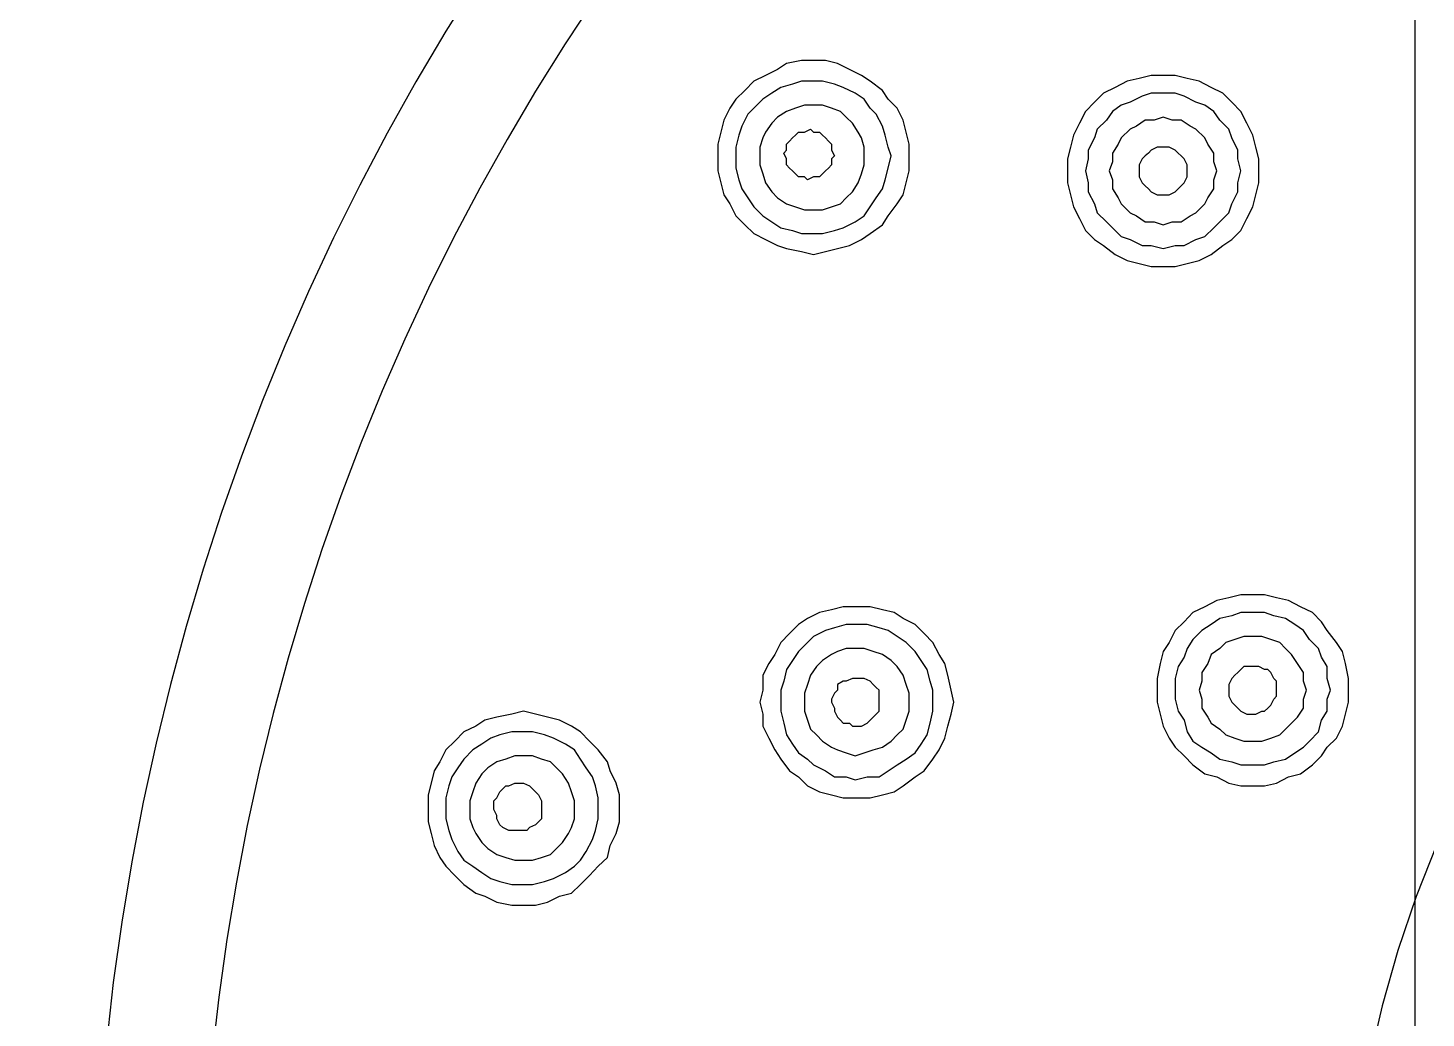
# Model space of a CAD drawing. Extents: x 468514 to 728049, y -74127 to 69080.
# Drawn here: x 614867.55 to 614892.59, y -36090.5 to -36072.77 of the extents above; entities that cross this region are included whole.
import ezdxf

# ---------------------------------------------------------------- set-up
doc = ezdxf.new("R2010")
doc.units = 0
doc.header["$LTSCALE"] = 500
doc.header["$MEASUREMENT"] = 0
doc.linetypes.add('HIDDEN2', pattern=[0.1875, 0.125, -0.0625])
for name, color, linetype in [('E 立面填充', 250, 'Continuous'), ('E 立面标注尺寸', 9, 'Continuous'), ('L-立面家具、洁具', 153, 'Continuous')]:
    doc.layers.add(name, color=color, linetype=linetype)
doc.styles.add('PDC DIM', font='PMingLiU-ExtB.ttf', dxfattribs={"width": 0.85})
doc.dimstyles.new('PDC-A2', dxfattribs={"dimscale": 0, "dimtxt": 2.5, "dimasz": 1, "dimexe": 1, "dimexo": 1, "dimgap": 0.7, "dimtad": 1, "dimdec": 0, "dimtxsty": 'PDC DIM', "dimblk": 'ARCHTICK', "dimcen": 1, "dimdle": 1, "dimclrd": 8, "dimclre": 8, "dimclrt": 9, "dimadec": 0, "dimazin": 0, "dimtfac": 1, "dimtdec": 0, "dimtix": 1, "dimtmove": 2, "dimatfit": 3, "dimldrblk": 'PDC A2 T R', "dimfxl": 10, "dimfxlon": 1, "dimarcsym": 0})

# ---------------------------------------------------------------- blocks, each defined once
blk = doc.blocks.new('A$C2F8A30B2')
at = {"linetype": 'HIDDEN2', "lineweight": -2, "ltscale": 20}
for p, q in [((115.417, 850.767), (115.63, 850.877)), ((115.63, 850.877), (115.845, 850.929)), ((115.845, 850.929), (116.059, 850.929)), ((116.059, 850.929), (116.277, 850.929)), ((116.277, 850.929), (116.542, 850.877)), ((116.542, 850.877), (116.704, 850.767)), ((108.941, 850.445), (109.155, 850.557)), ((109.155, 850.557), (109.37, 850.607)), ((109.37, 850.607), (109.585, 850.66)), ((109.585, 850.66), (109.8, 850.66)), ((109.8, 850.66), (110.013, 850.66)), ((110.013, 850.66), (110.228, 850.607)), ((110.228, 850.607), (110.44, 850.557)), ((110.44, 850.557), (110.655, 850.445)), ((114.827, 850.392), (115.042, 850.557)), ((115.042, 850.557), (115.202, 850.66)), ((115.202, 850.66), (115.417, 850.767)), ((115.685, 850.502), (115.899, 850.557)), ((115.899, 850.557), (116.059, 850.557)), ((116.059, 850.557), (116.277, 850.557)), ((116.277, 850.557), (116.434, 850.502)), ((116.704, 850.767), (116.917, 850.66)), ((116.917, 850.66), (117.129, 850.557)), ((117.129, 850.557), (117.292, 850.392)), ((108.568, 850.18), (108.73, 850.342)), ((108.73, 850.342), (108.941, 850.445)), ((109.423, 850.287), (109.585, 850.342)), ((109.585, 850.342), (109.8, 850.342)), ((109.8, 850.342), (110.013, 850.342)), ((110.013, 850.342), (110.175, 850.287)), ((110.655, 850.445), (110.868, 850.342)), ((110.868, 850.342), (111.028, 850.18)), ((114.722, 850.234), (114.827, 850.392)), ((115.15, 850.234), (115.312, 850.342)), ((115.312, 850.342), (115.527, 850.445)), ((115.527, 850.445), (115.685, 850.502)), ((116.434, 850.502), (116.647, 850.445)), ((116.647, 850.445), (116.807, 850.342)), ((116.807, 850.342), (116.969, 850.234)), ((117.292, 850.392), (117.452, 850.234)), ((108.406, 850.017), (108.568, 850.18)), ((108.888, 850.017), (109.05, 850.127)), ((109.05, 850.127), (109.21, 850.18)), ((109.21, 850.18), (109.423, 850.287)), ((110.175, 850.287), (110.388, 850.18)), ((110.388, 850.18), (110.548, 850.127)), ((110.548, 850.127), (110.708, 850.017)), ((111.028, 850.18), (111.19, 850.017)), ((114.452, 849.859), (114.562, 850.074)), ((114.562, 850.074), (114.722, 850.234)), ((114.935, 849.965), (115.042, 850.074)), ((115.042, 850.074), (115.15, 850.234)), ((115.577, 850.017), (115.739, 850.074)), ((115.739, 850.074), (115.899, 850.127)), ((115.899, 850.127), (116.059, 850.127)), ((116.059, 850.127), (116.22, 850.127)), ((116.22, 850.127), (116.38, 850.074)), ((116.38, 850.074), (116.542, 850.017)), ((116.969, 850.234), (117.129, 850.074)), ((117.129, 850.074), (117.237, 849.965)), ((117.452, 850.234), (117.557, 850.074)), ((117.557, 850.074), (117.667, 849.859)), ((108.191, 849.592), (108.3, 849.807)), ((108.3, 849.807), (108.406, 850.017)), ((108.621, 849.697), (108.783, 849.859)), ((108.783, 849.859), (108.888, 850.017)), ((109.316, 849.75), (109.478, 849.859)), ((109.478, 849.859), (109.638, 849.859)), ((109.638, 849.859), (109.8, 849.912)), ((109.8, 849.912), (109.96, 849.859)), ((109.96, 849.859), (110.118, 849.859)), ((110.118, 849.859), (110.278, 849.75)), ((110.708, 850.017), (110.813, 849.859)), ((110.813, 849.859), (110.977, 849.697)), ((111.19, 850.017), (111.295, 849.807)), ((111.295, 849.807), (111.403, 849.592)), ((114.4, 849.645), (114.452, 849.859)), ((114.827, 849.75), (114.935, 849.965)), ((115.257, 849.645), (115.362, 849.807)), ((115.362, 849.807), (115.472, 849.912)), ((115.472, 849.912), (115.577, 850.017)), ((116.542, 850.017), (116.704, 849.912)), ((116.704, 849.912), (116.807, 849.807)), ((116.807, 849.807), (116.917, 849.645)), ((117.237, 849.965), (117.342, 849.75)), ((117.667, 849.859), (117.719, 849.645)), ((108.138, 849.377), (108.191, 849.592)), ((108.568, 849.542), (108.621, 849.697)), ((109.05, 849.542), (109.21, 849.697)), ((109.21, 849.697), (109.316, 849.75)), ((110.278, 849.75), (110.388, 849.697)), ((110.388, 849.697), (110.548, 849.542)), ((110.977, 849.697), (111.028, 849.542)), ((111.403, 849.592), (111.458, 849.377)), ((114.347, 849.43), (114.4, 849.645)), ((114.722, 849.377), (114.777, 849.592)), ((114.777, 849.592), (114.827, 849.75)), ((115.202, 849.542), (115.257, 849.645)), ((115.899, 849.592), (115.845, 849.542)), ((115.954, 849.645), (115.899, 849.592)), ((116.059, 849.645), (115.954, 849.645)), ((116.112, 849.697), (116.059, 849.645)), ((116.22, 849.645), (116.112, 849.697)), ((116.327, 849.645), (116.22, 849.645)), ((116.38, 849.592), (116.327, 849.645)), ((116.434, 849.542), (116.38, 849.592)), ((116.917, 849.645), (116.969, 849.542)), ((117.342, 849.75), (117.399, 849.592)), ((117.399, 849.592), (117.452, 849.377)), ((117.719, 849.645), (117.772, 849.43)), ((108.086, 849.167), (108.138, 849.377)), ((108.46, 849.325), (108.568, 849.542)), ((108.46, 849.167), (108.46, 849.325)), ((108.888, 849.27), (108.995, 849.43)), ((108.995, 849.43), (109.05, 849.542)), ((109.53, 849.27), (109.585, 849.325)), ((109.585, 849.325), (109.69, 849.377)), ((109.69, 849.377), (109.745, 849.377)), ((109.745, 849.377), (109.853, 849.377)), ((109.853, 849.377), (109.905, 849.377)), ((109.905, 849.377), (110.013, 849.325)), ((110.013, 849.325), (110.063, 849.27)), ((110.548, 849.542), (110.603, 849.43)), ((110.603, 849.43), (110.708, 849.27)), ((111.028, 849.542), (111.14, 849.325)), ((111.14, 849.325), (111.14, 849.167)), ((111.458, 849.377), (111.51, 849.167)), ((114.347, 849.219), (114.347, 849.43)), ((114.667, 849.219), (114.722, 849.377)), ((115.15, 849.377), (115.202, 849.542)), ((115.15, 849.219), (115.15, 849.377)), ((115.739, 849.325), (115.685, 849.219)), ((115.792, 849.485), (115.739, 849.43)), ((115.739, 849.43), (115.739, 849.325)), ((115.845, 849.542), (115.792, 849.485)), ((116.489, 849.485), (116.434, 849.542)), ((116.542, 849.43), (116.489, 849.485)), ((116.542, 849.325), (116.542, 849.43)), ((116.594, 849.27), (116.542, 849.325)), ((116.969, 849.542), (117.022, 849.377)), ((117.022, 849.377), (117.022, 849.219)), ((117.452, 849.377), (117.452, 849.219)), ((117.772, 849.43), (117.772, 849.219)), ((108.086, 848.952), (108.086, 849.167)), ((108.406, 848.952), (108.46, 849.167)), ((108.835, 848.952), (108.888, 849.112)), ((108.888, 849.112), (108.888, 849.27)), ((109.37, 849.057), (109.423, 849.167)), ((109.37, 849.002), (109.37, 849.057)), ((109.423, 849.167), (109.478, 849.219)), ((109.478, 849.219), (109.53, 849.27)), ((110.063, 849.27), (110.118, 849.219)), ((110.118, 849.219), (110.175, 849.167)), ((110.175, 849.167), (110.228, 849.057)), ((110.228, 849.057), (110.228, 849.002)), ((110.708, 849.27), (110.708, 849.112)), ((110.708, 849.112), (110.763, 848.952)), ((111.14, 849.167), (111.19, 848.952)), ((111.51, 849.167), (111.51, 848.952)), ((114.347, 848.952), (114.347, 849.219)), ((114.347, 849.219), (114.347, 849.219)), ((114.722, 849.002), (114.667, 849.219)), ((114.667, 849.219), (114.667, 849.219)), ((115.15, 849.057), (115.15, 849.219)), ((115.15, 849.219), (115.15, 849.219)), ((115.202, 848.897), (115.15, 849.057)), ((115.685, 849.219), (115.739, 849.167)), ((115.739, 849.167), (115.739, 849.057)), ((115.739, 849.057), (115.792, 849.002)), ((116.489, 849.002), (116.542, 849.057)), ((116.542, 849.167), (116.594, 849.27)), ((116.542, 849.057), (116.542, 849.167)), ((117.022, 849.057), (116.969, 848.897)), ((117.022, 849.219), (117.022, 849.057)), ((117.452, 849.219), (117.452, 849.002)), ((117.772, 849.219), (117.772, 848.952)), ((108.086, 848.737), (108.086, 848.952)), ((108.086, 848.952), (108.086, 848.952)), ((108.46, 848.737), (108.406, 848.952)), ((108.406, 848.952), (108.406, 848.952)), ((108.888, 848.79), (108.835, 848.952)), ((108.835, 848.952), (108.835, 848.952)), ((109.37, 848.897), (109.37, 849.002)), ((109.37, 848.847), (109.37, 848.897)), ((109.423, 848.737), (109.37, 848.847)), ((110.228, 848.847), (110.175, 848.737)), ((110.228, 849.002), (110.228, 848.897)), ((110.228, 848.897), (110.228, 848.847)), ((110.763, 848.952), (110.708, 848.79)), ((111.19, 848.952), (111.14, 848.737)), ((111.51, 848.952), (111.51, 848.737)), ((114.4, 848.737), (114.347, 848.952)), ((114.777, 848.79), (114.722, 849.002)), ((115.257, 848.737), (115.202, 848.897)), ((115.792, 849.002), (115.845, 848.952)), ((115.845, 848.952), (115.899, 848.897)), ((115.899, 848.897), (115.954, 848.847)), ((115.954, 848.847), (116.059, 848.847)), ((116.059, 848.847), (116.167, 848.79)), ((116.167, 848.79), (116.22, 848.847)), ((116.22, 848.847), (116.327, 848.847)), ((116.327, 848.847), (116.38, 848.897)), ((116.38, 848.897), (116.434, 848.952)), ((116.434, 848.952), (116.489, 849.002)), ((116.969, 848.897), (116.917, 848.737)), ((117.452, 849.002), (117.399, 848.79)), ((117.772, 848.952), (117.719, 848.737)), ((108.138, 848.524), (108.086, 848.737)), ((108.46, 848.577), (108.46, 848.737)), ((108.568, 848.364), (108.46, 848.577)), ((108.888, 848.632), (108.888, 848.79)), ((108.995, 848.469), (108.888, 848.632)), ((109.478, 848.682), (109.423, 848.737)), ((109.53, 848.632), (109.478, 848.682)), ((109.585, 848.577), (109.53, 848.632)), ((109.69, 848.524), (109.585, 848.577)), ((110.013, 848.577), (109.905, 848.524)), ((110.063, 848.632), (110.013, 848.577)), ((110.118, 848.682), (110.063, 848.632)), ((110.175, 848.737), (110.118, 848.682)), ((110.708, 848.632), (110.603, 848.469)), ((110.708, 848.79), (110.708, 848.632)), ((111.14, 848.577), (111.028, 848.364)), ((111.14, 848.737), (111.14, 848.577)), ((111.51, 848.737), (111.458, 848.524)), ((114.452, 848.524), (114.4, 848.737)), ((114.827, 848.632), (114.777, 848.79)), ((114.935, 848.469), (114.827, 848.632)), ((115.362, 848.577), (115.257, 848.737)), ((115.472, 848.469), (115.362, 848.577)), ((116.807, 848.577), (116.704, 848.469)), ((116.917, 848.737), (116.807, 848.577)), ((117.342, 848.632), (117.237, 848.469)), ((117.399, 848.79), (117.342, 848.632)), ((117.719, 848.737), (117.667, 848.524)), ((108.191, 848.307), (108.138, 848.524)), ((108.3, 848.097), (108.191, 848.307)), ((108.621, 848.202), (108.568, 848.364)), ((109.05, 848.364), (108.995, 848.469)), ((109.21, 848.202), (109.05, 848.364)), ((109.745, 848.524), (109.69, 848.524)), ((109.853, 848.524), (109.745, 848.524)), ((109.905, 848.524), (109.853, 848.524)), ((110.548, 848.364), (110.388, 848.202)), ((110.603, 848.469), (110.548, 848.364)), ((111.028, 848.364), (110.977, 848.202)), ((111.403, 848.307), (111.295, 848.097)), ((111.458, 848.524), (111.403, 848.307)), ((114.562, 848.364), (114.452, 848.524)), ((114.722, 848.149), (114.562, 848.364)), ((115.042, 848.307), (114.935, 848.469)), ((115.15, 848.149), (115.042, 848.307)), ((115.577, 848.364), (115.472, 848.469)), ((115.739, 848.307), (115.577, 848.364)), ((115.899, 848.255), (115.739, 848.307)), ((116.38, 848.307), (116.22, 848.255)), ((116.542, 848.364), (116.38, 848.307)), ((116.704, 848.469), (116.542, 848.364)), ((117.129, 848.307), (116.969, 848.149)), ((117.237, 848.469), (117.129, 848.307)), ((117.557, 848.364), (117.452, 848.149)), ((117.667, 848.524), (117.557, 848.364)), ((108.406, 847.882), (108.3, 848.097)), ((108.783, 848.04), (108.621, 848.202)), ((109.316, 848.149), (109.21, 848.202)), ((109.478, 848.04), (109.316, 848.149)), ((110.278, 848.149), (110.118, 848.04)), ((110.388, 848.202), (110.278, 848.149)), ((110.977, 848.202), (110.813, 848.04)), ((111.295, 848.097), (111.19, 847.882)), ((114.827, 847.987), (114.722, 848.149)), ((115.312, 848.04), (115.15, 848.149)), ((116.059, 848.255), (115.899, 848.255)), ((116.22, 848.255), (116.059, 848.255)), ((116.969, 848.149), (116.807, 848.04)), ((117.452, 848.149), (117.292, 847.987)), ((108.568, 847.72), (108.406, 847.882)), ((108.888, 847.934), (108.783, 848.04)), ((109.05, 847.777), (108.888, 847.934)), ((109.638, 848.04), (109.478, 848.04)), ((109.8, 847.987), (109.638, 848.04)), ((109.96, 848.04), (109.8, 847.987)), ((110.118, 848.04), (109.96, 848.04)), ((110.708, 847.934), (110.548, 847.777)), ((110.813, 848.04), (110.708, 847.934)), ((111.19, 847.882), (111.028, 847.72)), ((115.042, 847.829), (114.827, 847.987)), ((115.202, 847.72), (115.042, 847.829)), ((115.527, 847.934), (115.312, 848.04)), ((115.685, 847.882), (115.527, 847.934)), ((115.899, 847.829), (115.685, 847.882)), ((116.059, 847.829), (115.899, 847.829)), ((116.277, 847.829), (116.059, 847.829)), ((116.434, 847.882), (116.277, 847.829)), ((116.647, 847.934), (116.434, 847.882)), ((116.807, 848.04), (116.647, 847.934)), ((117.129, 847.829), (116.917, 847.72)), ((117.292, 847.987), (117.129, 847.829)), ((108.73, 847.614), (108.568, 847.72)), ((108.941, 847.457), (108.73, 847.614)), ((109.21, 847.72), (109.05, 847.777)), ((109.423, 847.614), (109.21, 847.72)), ((109.585, 847.614), (109.423, 847.614)), ((109.8, 847.562), (109.585, 847.614)), ((110.013, 847.614), (109.8, 847.562)), ((110.175, 847.614), (110.013, 847.614)), ((110.388, 847.72), (110.175, 847.614)), ((110.548, 847.777), (110.388, 847.72)), ((110.868, 847.614), (110.655, 847.457)), ((111.028, 847.72), (110.868, 847.614)), ((115.417, 847.614), (115.202, 847.72)), ((115.63, 847.562), (115.417, 847.614)), ((115.845, 847.507), (115.63, 847.562)), ((116.542, 847.562), (116.277, 847.507)), ((116.704, 847.614), (116.542, 847.562)), ((116.917, 847.72), (116.704, 847.614)), ((109.155, 847.345), (108.941, 847.457)), ((109.37, 847.292), (109.155, 847.345)), ((109.585, 847.242), (109.37, 847.292)), ((110.228, 847.292), (110.013, 847.242)), ((110.44, 847.345), (110.228, 847.292)), ((110.655, 847.457), (110.44, 847.345)), ((116.059, 847.457), (115.845, 847.507)), ((116.277, 847.507), (116.059, 847.457)), ((109.8, 847.242), (109.585, 847.242)), ((110.013, 847.242), (109.8, 847.242)), ((107.551, 841.256), (107.765, 841.309)), ((107.765, 841.309), (107.98, 841.362)), ((107.98, 841.362), (108.191, 841.362)), ((108.191, 841.362), (108.406, 841.362)), ((108.406, 841.362), (108.621, 841.309)), ((108.621, 841.309), (108.835, 841.256)), ((106.961, 840.879), (107.121, 841.041)), ((107.121, 841.041), (107.336, 841.147)), ((107.336, 841.147), (107.551, 841.256)), ((107.818, 840.987), (107.98, 841.041)), ((107.98, 841.041), (108.191, 841.041)), ((108.191, 841.041), (108.406, 841.041)), ((108.406, 841.041), (108.568, 840.987)), ((108.835, 841.256), (109.05, 841.147)), ((109.05, 841.147), (109.265, 841.041)), ((109.265, 841.041), (109.423, 840.879)), ((114.452, 840.934), (114.615, 841.041)), ((114.615, 841.041), (114.827, 841.092)), ((114.827, 841.092), (115.042, 841.147)), ((115.042, 841.147), (115.312, 841.147)), ((115.312, 841.147), (115.527, 841.147)), ((115.527, 841.147), (115.739, 841.092)), ((115.739, 841.092), (115.954, 841.041)), ((115.954, 841.041), (116.167, 840.934)), ((106.858, 840.721), (106.961, 840.879)), ((107.283, 840.721), (107.441, 840.827)), ((107.441, 840.827), (107.605, 840.934)), ((107.605, 840.934), (107.818, 840.987)), ((108.568, 840.987), (108.783, 840.934)), ((108.783, 840.934), (108.941, 840.827)), ((108.941, 840.827), (109.103, 840.721)), ((109.423, 840.879), (109.585, 840.721)), ((114.08, 840.667), (114.238, 840.827)), ((114.238, 840.827), (114.452, 840.934)), ((114.882, 840.772), (115.097, 840.827)), ((115.097, 840.827), (115.312, 840.827)), ((115.312, 840.827), (115.472, 840.827)), ((115.472, 840.827), (115.685, 840.772)), ((116.167, 840.934), (116.327, 840.827)), ((116.327, 840.827), (116.489, 840.667)), ((106.693, 840.507), (106.858, 840.721)), ((107.016, 840.397), (107.176, 840.559)), ((107.176, 840.559), (107.283, 840.721)), ((107.711, 840.507), (107.871, 840.559)), ((107.871, 840.559), (108.033, 840.614)), ((108.033, 840.614), (108.191, 840.614)), ((108.191, 840.614), (108.353, 840.614)), ((108.353, 840.614), (108.515, 840.559)), ((108.515, 840.559), (108.673, 840.507)), ((109.103, 840.721), (109.265, 840.559)), ((109.265, 840.559), (109.37, 840.397)), ((109.585, 840.721), (109.69, 840.507)), ((113.92, 840.507), (114.08, 840.667)), ((114.4, 840.507), (114.562, 840.614)), ((114.562, 840.614), (114.722, 840.721)), ((114.722, 840.721), (114.882, 840.772)), ((115.685, 840.772), (115.845, 840.721)), ((115.845, 840.721), (116.059, 840.614)), ((116.059, 840.614), (116.167, 840.507)), ((116.489, 840.667), (116.647, 840.507)), ((106.533, 840.129), (106.588, 840.344)), ((106.588, 840.344), (106.693, 840.507)), ((106.961, 840.241), (107.016, 840.397)), ((107.393, 840.129), (107.498, 840.292)), ((107.498, 840.292), (107.605, 840.397)), ((107.605, 840.397), (107.711, 840.507)), ((108.673, 840.507), (108.783, 840.397)), ((108.783, 840.397), (108.941, 840.292)), ((108.941, 840.292), (108.995, 840.129)), ((109.37, 840.397), (109.423, 840.241)), ((109.69, 840.507), (109.8, 840.344)), ((109.8, 840.344), (109.853, 840.129)), ((113.705, 840.129), (113.812, 840.292)), ((113.812, 840.292), (113.92, 840.507)), ((114.132, 840.186), (114.238, 840.344)), ((114.238, 840.344), (114.4, 840.507)), ((114.667, 840.186), (114.827, 840.292)), ((114.827, 840.292), (114.99, 840.344)), ((114.99, 840.344), (115.15, 840.397)), ((115.15, 840.397), (115.312, 840.397)), ((115.312, 840.397), (115.472, 840.397)), ((115.472, 840.397), (115.63, 840.344)), ((115.63, 840.344), (115.739, 840.292)), ((115.739, 840.292), (115.899, 840.186)), ((116.167, 840.507), (116.327, 840.344)), ((116.327, 840.344), (116.434, 840.186)), ((116.647, 840.507), (116.754, 840.292)), ((116.754, 840.292), (116.862, 840.129)), ((106.481, 839.864), (106.533, 840.129)), ((106.858, 840.077), (106.961, 840.241)), ((106.858, 839.864), (106.858, 840.077)), ((107.283, 839.972), (107.393, 840.129)), ((107.98, 840.026), (108.086, 840.077)), ((108.086, 840.077), (108.191, 840.077)), ((108.191, 840.077), (108.248, 840.077)), ((108.248, 840.077), (108.353, 840.077)), ((108.353, 840.077), (108.406, 840.026)), ((108.995, 840.129), (109.103, 839.972)), ((109.423, 840.241), (109.53, 840.077)), ((109.53, 840.077), (109.585, 839.864)), ((109.853, 840.129), (109.905, 839.864)), ((113.652, 839.919), (113.705, 840.129)), ((114.027, 840.026), (114.132, 840.186)), ((114.452, 839.919), (114.562, 840.077)), ((114.562, 840.077), (114.667, 840.186)), ((115.899, 840.186), (116.005, 840.077)), ((116.005, 840.077), (116.112, 839.919)), ((116.434, 840.186), (116.542, 840.026)), ((116.862, 840.129), (116.969, 839.919)), ((106.481, 839.651), (106.481, 839.864)), ((106.803, 839.651), (106.858, 839.864)), ((107.231, 839.651), (107.283, 839.812)), ((107.283, 839.812), (107.283, 839.972)), ((107.765, 839.812), (107.818, 839.864)), ((107.765, 839.702), (107.765, 839.812)), ((107.818, 839.864), (107.871, 839.972)), ((107.871, 839.972), (107.923, 840.026)), ((107.923, 840.026), (107.98, 840.026)), ((108.406, 840.026), (108.46, 839.972)), ((108.46, 839.972), (108.515, 839.919)), ((108.515, 839.919), (108.568, 839.864)), ((108.568, 839.864), (108.621, 839.757)), ((109.103, 839.972), (109.103, 839.812)), ((109.103, 839.812), (109.155, 839.651)), ((109.585, 839.864), (109.585, 839.651)), ((109.905, 839.864), (109.905, 839.651)), ((113.597, 839.651), (113.652, 839.919)), ((113.92, 839.651), (113.972, 839.812)), ((113.972, 839.812), (114.027, 840.026)), ((114.4, 839.757), (114.452, 839.919)), ((114.99, 839.757), (115.042, 839.812)), ((115.042, 839.812), (115.15, 839.864)), ((115.15, 839.864), (115.202, 839.864)), ((115.202, 839.864), (115.312, 839.864)), ((115.312, 839.864), (115.362, 839.864)), ((115.362, 839.864), (115.472, 839.812)), ((115.472, 839.812), (115.527, 839.812)), ((115.527, 839.812), (115.63, 839.757)), ((116.112, 839.919), (116.167, 839.757)), ((116.542, 840.026), (116.594, 839.812)), ((116.594, 839.812), (116.647, 839.651)), ((116.969, 839.919), (116.969, 839.651)), ((106.481, 839.437), (106.481, 839.651)), ((106.481, 839.651), (106.481, 839.651)), ((106.858, 839.491), (106.803, 839.651)), ((106.803, 839.651), (106.803, 839.651)), ((107.283, 839.491), (107.231, 839.651)), ((107.231, 839.651), (107.231, 839.651)), ((107.765, 839.651), (107.765, 839.702)), ((107.765, 839.544), (107.765, 839.651)), ((107.818, 839.491), (107.765, 839.544)), ((108.621, 839.544), (108.568, 839.437)), ((108.621, 839.757), (108.621, 839.702)), ((108.621, 839.702), (108.621, 839.599)), ((108.621, 839.599), (108.621, 839.544)), ((109.155, 839.651), (109.103, 839.491)), ((109.585, 839.651), (109.585, 839.491)), ((109.905, 839.651), (109.905, 839.437)), ((113.547, 839.437), (113.597, 839.651)), ((113.92, 839.437), (113.92, 839.651)), ((114.347, 839.599), (114.4, 839.757)), ((114.347, 839.437), (114.347, 839.599)), ((114.882, 839.651), (114.935, 839.702)), ((114.882, 839.544), (114.882, 839.651)), ((114.882, 839.491), (114.882, 839.544)), ((114.935, 839.702), (114.99, 839.757)), ((115.63, 839.757), (115.63, 839.651)), ((115.63, 839.651), (115.685, 839.599)), ((115.685, 839.599), (115.739, 839.491)), ((116.167, 839.757), (116.22, 839.599)), ((116.22, 839.599), (116.22, 839.437)), ((116.647, 839.651), (116.647, 839.437)), ((116.969, 839.651), (117.022, 839.437)), ((106.533, 839.226), (106.481, 839.437)), ((106.858, 839.277), (106.858, 839.491)), ((107.283, 839.331), (107.283, 839.491)), ((107.393, 839.169), (107.283, 839.331)), ((107.871, 839.382), (107.818, 839.491)), ((107.923, 839.331), (107.871, 839.382)), ((107.98, 839.277), (107.923, 839.331)), ((108.46, 839.331), (108.406, 839.277)), ((108.515, 839.382), (108.46, 839.331)), ((108.568, 839.437), (108.515, 839.382)), ((109.103, 839.331), (108.995, 839.169)), ((109.103, 839.491), (109.103, 839.331)), ((109.585, 839.491), (109.53, 839.277)), ((109.905, 839.437), (109.853, 839.226)), ((113.597, 839.226), (113.547, 839.437)), ((113.547, 839.437), (113.547, 839.437)), ((113.92, 839.277), (113.92, 839.437)), ((113.92, 839.437), (113.92, 839.437)), ((114.347, 839.277), (114.347, 839.437)), ((114.347, 839.437), (114.347, 839.437)), ((114.882, 839.382), (114.882, 839.491)), ((114.882, 839.277), (114.882, 839.382)), ((115.739, 839.437), (115.685, 839.331)), ((115.685, 839.331), (115.685, 839.277)), ((115.739, 839.491), (115.739, 839.437)), ((116.22, 839.437), (116.22, 839.277)), ((116.647, 839.437), (116.647, 839.277)), ((117.022, 839.437), (116.969, 839.226)), ((106.588, 839.009), (106.533, 839.226)), ((106.961, 839.117), (106.858, 839.277)), ((107.016, 838.904), (106.961, 839.117)), ((107.498, 839.062), (107.393, 839.169)), ((107.605, 838.954), (107.498, 839.062)), ((108.033, 839.277), (107.98, 839.277)), ((108.138, 839.226), (108.033, 839.277)), ((108.248, 839.226), (108.138, 839.226)), ((108.3, 839.226), (108.248, 839.226)), ((108.406, 839.277), (108.3, 839.226)), ((108.941, 839.062), (108.783, 838.954)), ((108.995, 839.169), (108.941, 839.062)), ((109.423, 839.117), (109.37, 838.904)), ((109.53, 839.277), (109.423, 839.117)), ((109.853, 839.226), (109.8, 839.009)), ((113.652, 839.009), (113.597, 839.226)), ((113.972, 839.062), (113.92, 839.277)), ((114.027, 838.851), (113.972, 839.062)), ((114.4, 839.117), (114.347, 839.277)), ((114.452, 838.954), (114.4, 839.117)), ((114.935, 839.226), (114.882, 839.277)), ((114.99, 839.169), (114.935, 839.226)), ((115.042, 839.117), (114.99, 839.169)), ((115.097, 839.062), (115.042, 839.117)), ((115.202, 839.009), (115.097, 839.062)), ((115.417, 839.062), (115.362, 839.009)), ((115.527, 839.062), (115.417, 839.062)), ((115.577, 839.117), (115.527, 839.062)), ((115.63, 839.169), (115.577, 839.117)), ((115.685, 839.277), (115.63, 839.169)), ((116.167, 839.117), (116.112, 838.954)), ((116.22, 839.277), (116.167, 839.117)), ((116.594, 839.062), (116.542, 838.851)), ((116.647, 839.277), (116.594, 839.062)), ((116.969, 839.226), (116.969, 839.009)), ((120.394, 839.009), (120.609, 839.117)), ((120.609, 839.117), (120.824, 839.169)), ((120.824, 839.169), (121.039, 839.226)), ((121.039, 839.226), (121.253, 839.277)), ((121.253, 839.277), (121.464, 839.226)), ((121.464, 839.226), (121.731, 839.169)), ((121.731, 839.169), (121.944, 839.117)), ((121.944, 839.117), (122.106, 839.009)), ((106.693, 838.796), (106.588, 839.009)), ((106.858, 838.634), (106.693, 838.796)), ((107.176, 838.739), (107.016, 838.904)), ((107.711, 838.851), (107.605, 838.954)), ((107.871, 838.796), (107.711, 838.851)), ((108.033, 838.739), (107.871, 838.796)), ((108.515, 838.796), (108.353, 838.739)), ((108.673, 838.851), (108.515, 838.796)), ((108.783, 838.954), (108.673, 838.851)), ((109.37, 838.904), (109.265, 838.739)), ((109.69, 838.796), (109.585, 838.634)), ((109.8, 839.009), (109.69, 838.796)), ((113.705, 838.796), (113.652, 839.009)), ((113.812, 838.582), (113.705, 838.796)), ((114.132, 838.687), (114.027, 838.851)), ((114.562, 838.851), (114.452, 838.954)), ((114.667, 838.739), (114.562, 838.851)), ((115.257, 839.009), (115.202, 839.009)), ((115.362, 839.009), (115.257, 839.009)), ((116.005, 838.851), (115.899, 838.739)), ((116.112, 838.954), (116.005, 838.851)), ((116.542, 838.851), (116.434, 838.687)), ((116.862, 838.796), (116.754, 838.582)), ((116.969, 839.009), (116.862, 838.796)), ((120.074, 838.739), (120.234, 838.904)), ((120.234, 838.904), (120.394, 839.009)), ((120.501, 838.687), (120.714, 838.796)), ((120.714, 838.796), (120.876, 838.851)), ((120.876, 838.851), (121.091, 838.904)), ((121.091, 838.904), (121.253, 838.904)), ((121.253, 838.904), (121.464, 838.904)), ((121.464, 838.904), (121.679, 838.851)), ((121.679, 838.851), (121.839, 838.796)), ((121.839, 838.796), (122.001, 838.687)), ((122.106, 839.009), (122.321, 838.904)), ((122.321, 838.904), (122.481, 838.739)), ((106.961, 838.476), (106.858, 838.634)), ((107.283, 838.634), (107.176, 838.739)), ((107.441, 838.531), (107.283, 838.634)), ((107.605, 838.419), (107.441, 838.531)), ((108.191, 838.739), (108.033, 838.739)), ((108.353, 838.739), (108.191, 838.739)), ((108.941, 838.531), (108.783, 838.419)), ((109.103, 838.634), (108.941, 838.531)), ((109.265, 838.739), (109.103, 838.634)), ((109.585, 838.634), (109.423, 838.476)), ((113.92, 838.419), (113.812, 838.582)), ((114.238, 838.531), (114.132, 838.687)), ((114.4, 838.419), (114.238, 838.531)), ((114.827, 838.634), (114.667, 838.739)), ((114.99, 838.582), (114.827, 838.634)), ((115.15, 838.531), (114.99, 838.582)), ((115.312, 838.476), (115.15, 838.531)), ((115.472, 838.531), (115.312, 838.476)), ((115.63, 838.582), (115.472, 838.531)), ((115.739, 838.634), (115.63, 838.582)), ((115.899, 838.739), (115.739, 838.634)), ((116.327, 838.531), (116.167, 838.419)), ((116.434, 838.687), (116.327, 838.531)), ((116.754, 838.582), (116.647, 838.419)), ((119.752, 838.367), (119.914, 838.582)), ((119.914, 838.582), (120.074, 838.739)), ((120.234, 838.419), (120.341, 838.582)), ((120.341, 838.582), (120.501, 838.687)), ((122.001, 838.687), (122.159, 838.582)), ((122.159, 838.582), (122.321, 838.419)), ((122.481, 838.739), (122.643, 838.582)), ((122.643, 838.582), (122.751, 838.367)), ((107.121, 838.316), (106.961, 838.476)), ((107.336, 838.154), (107.121, 838.316)), ((107.818, 838.367), (107.605, 838.419)), ((107.98, 838.316), (107.818, 838.367)), ((108.191, 838.316), (107.98, 838.316)), ((108.406, 838.316), (108.191, 838.316)), ((108.568, 838.367), (108.406, 838.316)), ((108.783, 838.419), (108.568, 838.367)), ((109.265, 838.316), (109.05, 838.154)), ((109.423, 838.476), (109.265, 838.316)), ((114.08, 838.209), (113.92, 838.419)), ((114.562, 838.316), (114.4, 838.419)), ((114.722, 838.209), (114.562, 838.316)), ((116.059, 838.316), (115.845, 838.209)), ((116.167, 838.419), (116.059, 838.316)), ((116.647, 838.419), (116.489, 838.209)), ((119.699, 838.209), (119.752, 838.367)), ((120.129, 838.261), (120.234, 838.419)), ((120.664, 838.261), (120.771, 838.367)), ((120.771, 838.367), (120.929, 838.419)), ((120.929, 838.419), (121.091, 838.476)), ((121.091, 838.476), (121.253, 838.476)), ((121.253, 838.476), (121.411, 838.476)), ((121.411, 838.476), (121.571, 838.419)), ((121.571, 838.419), (121.731, 838.367)), ((121.731, 838.367), (121.894, 838.261)), ((122.321, 838.419), (122.429, 838.261)), ((122.751, 838.367), (122.856, 838.209)), ((107.551, 838.101), (107.336, 838.154)), ((107.765, 837.99), (107.551, 838.101)), ((108.835, 838.101), (108.621, 837.99)), ((109.05, 838.154), (108.835, 838.101)), ((114.238, 838.101), (114.08, 838.209)), ((114.452, 837.941), (114.238, 838.101)), ((114.882, 838.101), (114.722, 838.209)), ((115.097, 838.101), (114.882, 838.101)), ((115.312, 838.049), (115.097, 838.101)), ((115.472, 838.101), (115.312, 838.049)), ((115.685, 838.101), (115.472, 838.101)), ((115.845, 838.209), (115.685, 838.101)), ((116.327, 838.101), (116.167, 837.941)), ((116.489, 838.209), (116.327, 838.101)), ((119.592, 837.99), (119.699, 838.209)), ((119.964, 837.941), (120.019, 838.101)), ((120.019, 838.101), (120.129, 838.261)), ((120.449, 837.99), (120.556, 838.154)), ((120.556, 838.154), (120.664, 838.261)), ((121.894, 838.261), (122.001, 838.154)), ((122.001, 838.154), (122.106, 837.99)), ((122.429, 838.261), (122.536, 838.101)), ((122.536, 838.101), (122.589, 837.941)), ((122.856, 838.209), (122.909, 837.99)), ((107.98, 837.941), (107.765, 837.99)), ((108.191, 837.941), (107.98, 837.941)), ((108.406, 837.941), (108.191, 837.941)), ((108.621, 837.99), (108.406, 837.941)), ((114.615, 837.834), (114.452, 837.941)), ((114.827, 837.779), (114.615, 837.834)), ((115.042, 837.727), (114.827, 837.779)), ((115.739, 837.779), (115.527, 837.727)), ((115.954, 837.834), (115.739, 837.779)), ((116.167, 837.941), (115.954, 837.834)), ((119.537, 837.779), (119.592, 837.99)), ((119.537, 837.514), (119.537, 837.779)), ((119.914, 837.727), (119.964, 837.941)), ((120.341, 837.672), (120.394, 837.834)), ((120.394, 837.834), (120.449, 837.99)), ((120.982, 837.779), (120.929, 837.672)), ((121.039, 837.834), (120.982, 837.779)), ((121.091, 837.889), (121.039, 837.834)), ((121.144, 837.941), (121.091, 837.889)), ((121.253, 837.99), (121.144, 837.941)), ((121.306, 837.99), (121.253, 837.99)), ((121.411, 837.99), (121.306, 837.99)), ((121.519, 837.941), (121.411, 837.99)), ((121.571, 837.941), (121.519, 837.941)), ((121.626, 837.889), (121.571, 837.941)), ((121.679, 837.834), (121.626, 837.889)), ((121.731, 837.727), (121.679, 837.834)), ((122.106, 837.99), (122.159, 837.834)), ((122.159, 837.834), (122.216, 837.672)), ((122.589, 837.941), (122.643, 837.727)), ((122.909, 837.99), (122.963, 837.779)), ((122.963, 837.779), (122.963, 837.514)), ((115.312, 837.727), (115.042, 837.727)), ((115.527, 837.727), (115.312, 837.727)), ((119.914, 837.514), (119.914, 837.727)), ((120.341, 837.514), (120.341, 837.672)), ((120.929, 837.672), (120.929, 837.621)), ((120.929, 837.621), (120.929, 837.514)), ((121.786, 837.672), (121.731, 837.727)), ((121.786, 837.566), (121.786, 837.672)), ((121.786, 837.514), (121.786, 837.566)), ((122.216, 837.672), (122.216, 837.514)), ((122.643, 837.727), (122.643, 837.514)), ((119.537, 837.297), (119.537, 837.514)), ((119.537, 837.514), (119.537, 837.514)), ((119.592, 837.086), (119.537, 837.297)), ((119.914, 837.352), (119.914, 837.514)), ((119.914, 837.514), (119.914, 837.514)), ((119.964, 837.141), (119.914, 837.352)), ((120.341, 837.352), (120.341, 837.514)), ((120.341, 837.514), (120.341, 837.514)), ((120.394, 837.194), (120.341, 837.352)), ((120.929, 837.514), (120.929, 837.459)), ((120.929, 837.459), (120.929, 837.352)), ((120.929, 837.352), (120.982, 837.297)), ((120.982, 837.297), (121.039, 837.244)), ((121.679, 837.244), (121.731, 837.352)), ((121.731, 837.406), (121.786, 837.514)), ((121.731, 837.352), (121.731, 837.406)), ((122.216, 837.352), (122.159, 837.194)), ((122.216, 837.514), (122.216, 837.352)), ((122.643, 837.352), (122.589, 837.141)), ((122.643, 837.514), (122.643, 837.352)), ((122.963, 837.297), (122.909, 837.086)), ((122.963, 837.514), (122.963, 837.297)), ((119.699, 836.871), (119.592, 837.086)), ((120.019, 836.977), (119.964, 837.141)), ((120.449, 837.086), (120.394, 837.194)), ((120.556, 836.926), (120.449, 837.086)), ((121.039, 837.244), (121.144, 837.194)), ((121.144, 837.194), (121.196, 837.141)), ((121.196, 837.141), (121.306, 837.141)), ((121.306, 837.141), (121.356, 837.141)), ((121.356, 837.141), (121.464, 837.141)), ((121.464, 837.141), (121.519, 837.141)), ((121.519, 837.141), (121.626, 837.194)), ((121.626, 837.194), (121.679, 837.244)), ((122.106, 837.086), (122.001, 836.926)), ((122.159, 837.194), (122.106, 837.086)), ((122.589, 837.141), (122.536, 836.977)), ((122.909, 837.086), (122.856, 836.871)), ((119.752, 836.657), (119.699, 836.871)), ((120.129, 836.764), (120.019, 836.977)), ((120.664, 836.819), (120.556, 836.926)), ((120.771, 836.711), (120.664, 836.819)), ((121.894, 836.819), (121.731, 836.711)), ((122.001, 836.926), (121.894, 836.819)), ((122.536, 836.977), (122.429, 836.764)), ((122.856, 836.871), (122.751, 836.657)), ((119.914, 836.499), (119.752, 836.657)), ((120.234, 836.606), (120.129, 836.764)), ((120.341, 836.499), (120.234, 836.606)), ((120.929, 836.657), (120.771, 836.711)), ((121.091, 836.606), (120.929, 836.657)), ((121.253, 836.606), (121.091, 836.606)), ((121.411, 836.606), (121.253, 836.606)), ((121.571, 836.657), (121.411, 836.606)), ((121.731, 836.711), (121.571, 836.657)), ((122.321, 836.606), (122.159, 836.499)), ((122.429, 836.764), (122.321, 836.606)), ((122.751, 836.657), (122.643, 836.499)), ((120.074, 836.336), (119.914, 836.499)), ((120.234, 836.176), (120.074, 836.336)), ((120.501, 836.391), (120.341, 836.499)), ((120.714, 836.282), (120.501, 836.391)), ((120.876, 836.229), (120.714, 836.282)), ((121.839, 836.282), (121.679, 836.229)), ((122.001, 836.391), (121.839, 836.282)), ((122.159, 836.499), (122.001, 836.391)), ((122.481, 836.336), (122.321, 836.176)), ((122.643, 836.499), (122.481, 836.336)), ((120.394, 836.016), (120.234, 836.176)), ((121.091, 836.176), (120.876, 836.229)), ((121.253, 836.176), (121.091, 836.176)), ((121.464, 836.176), (121.253, 836.176)), ((121.679, 836.229), (121.464, 836.176)), ((122.321, 836.176), (122.106, 836.016)), ((120.609, 835.962), (120.394, 836.016)), ((120.824, 835.854), (120.609, 835.962)), ((121.039, 835.804), (120.824, 835.854)), ((121.253, 835.804), (121.039, 835.804)), ((121.464, 835.804), (121.253, 835.804)), ((121.731, 835.854), (121.464, 835.804)), ((121.944, 835.962), (121.731, 835.854)), ((122.106, 836.016), (121.944, 835.962))]:
    blk.add_line(p, q, dxfattribs=at)
for centre, radius in [((85.397, 828.869), 43.552), ((85.568, 828.871), 41.475), ((85.684, 828.792), 20.847)]:
    blk.add_circle(centre, radius, dxfattribs=at)
blk = doc.blocks.new('_ArchTick')
at = {"color": 0, "linetype": 'ByBlock', "const_width": 0.4}
blk.add_lwpolyline([(-0.5, -0.5), (0.5, 0.5)], dxfattribs=at)
blk = doc.blocks.new('PDC A2 T R')
at = {"color": 0, "linetype": 'ByBlock'}
blk.add_line((0, 0), (-2, 0), dxfattribs=at)
for points in [[(-2.14662, 0.88617), (-1.4913, 1.34503), (-0.6, 0), (0, 0)], [(-2.14662, -0.88617), (-1.4913, -1.34503), (-0.6, 0), (0, 0)]]:
    blk.add_solid(points, dxfattribs=at)

msp = doc.modelspace()

# ---------------------------------------------------------------- hatches: boundary and pattern name
at = {"layer": 'E 立面填充'}
h = msp.add_hatch(dxfattribs=at)
h.set_pattern_fill('_USER', color=256, scale=300, pattern_type=0)
h.set_pattern_definition([(0, (612545.65, -38039), (0, 300), [])])
edge = h.paths.add_edge_path(flags=16)
edge.add_arc((613045.653, -36539), 350, 0, 360)
h.paths.add_polyline_path([(612545.653, -35639), (615385.653, -35639), (615385.653, -38039), (612545.653, -38039)])
h = msp.add_hatch(dxfattribs=at)
h.set_pattern_fill('_USER', color=256, scale=600, angle=90, pattern_type=0)
h.set_pattern_definition([(90, (612545.65, -38039), (-600, 4e-14), [])])
h.paths.add_polyline_path([(612545.653, -35639), (615385.653, -35639), (615385.653, -38039), (612545.653, -38039)])
edge = h.paths.add_edge_path(flags=16)
edge.add_arc((613045.653, -36539), 350, 0, 360)

# ---------------------------------------------------------------- block references
at = {"layer": 'L-立面家具、洁具', "xscale": -1}
msp.add_blockref('A$C2F8A30B2', (614997.677, -36924.279), dxfattribs=at)

# ---------------------------------------------------------------- leaders
at = {"layer": 'E 立面标注尺寸', "annotation_type": 0, "has_hookline": 1, "hookline_direction": 0, "text_width": 536.711}
msp.add_leader([(614892.391, -36371.926), (614892.391, -34189), (615066.617, -34189)], dimstyle='PDC-A2', override={"dimscale": 30.000004, "dimtad": 0}, dxfattribs=at)

doc.saveas('drawing.dxf')
